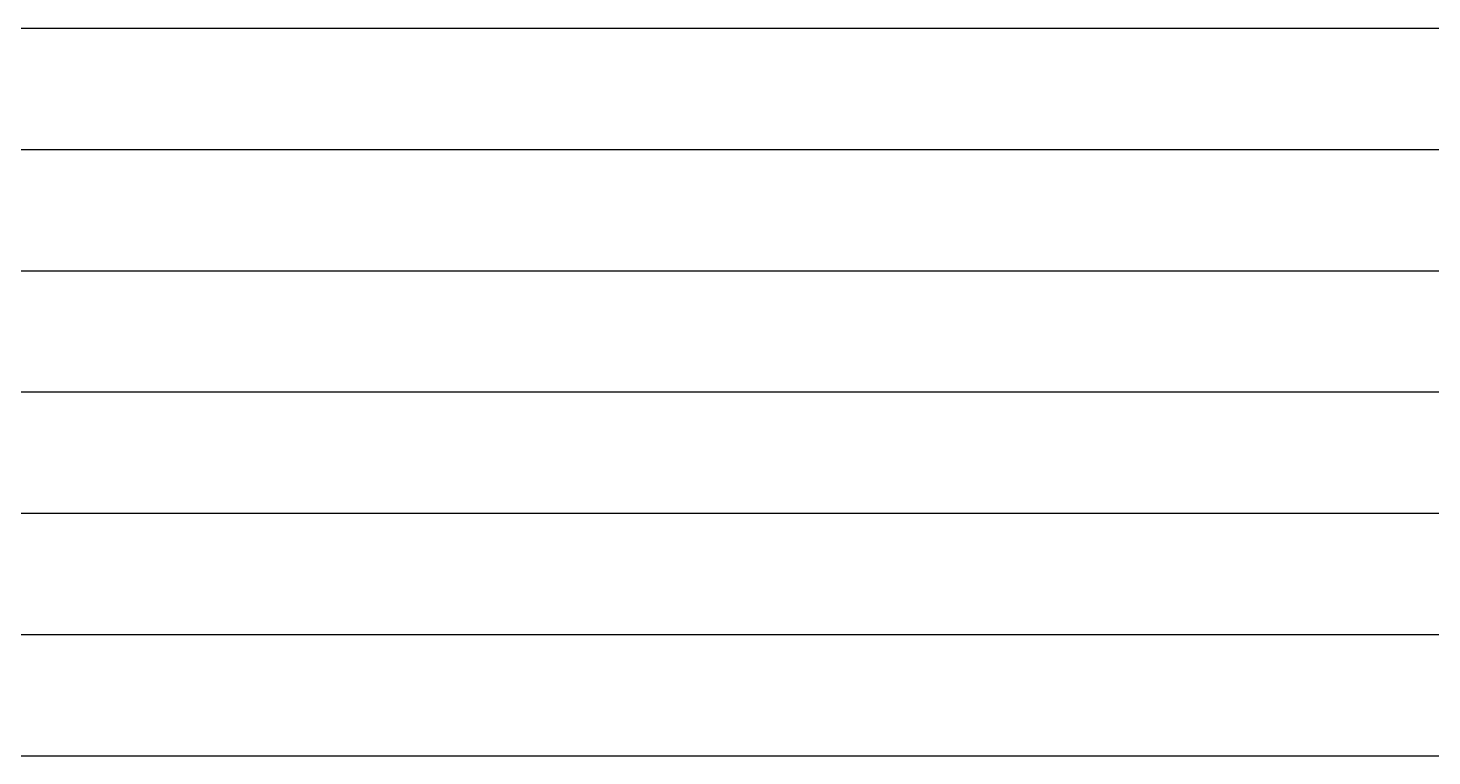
# Model space of a CAD drawing. Header units: millimetres. Extents: x 2185 to 4647, y 1259 to 2456.
# Drawn here: x 3204.9 to 3343.9, y 1664.8 to 1736.8 of the extents above; entities that cross this region are included whole.
import ezdxf

# ---------------------------------------------------------------- set-up
doc = ezdxf.new("R2010")
doc.units = ezdxf.units.MM
doc.layers.add('PDF _0', color=7, linetype='Continuous')

msp = doc.modelspace()

# ---------------------------------------------------------------- linework, layer by layer
at = {"layer": 'PDF _0', "lineweight": 25}
for points in [[(3167.15, 1736.8), (3444.85, 1736.8)], [(3167.15, 1724.8), (3444.85, 1724.8)], [(3167.15, 1712.8), (3444.85, 1712.8)], [(3167.15, 1700.8), (3444.85, 1700.8)], [(3167.15, 1688.8), (3444.85, 1688.8)], [(3167.15, 1676.79), (3444.85, 1676.79)], [(3167.15, 1664.79), (3444.85, 1664.79)]]:
    msp.add_lwpolyline(points, dxfattribs=at)

doc.saveas('drawing.dxf')
